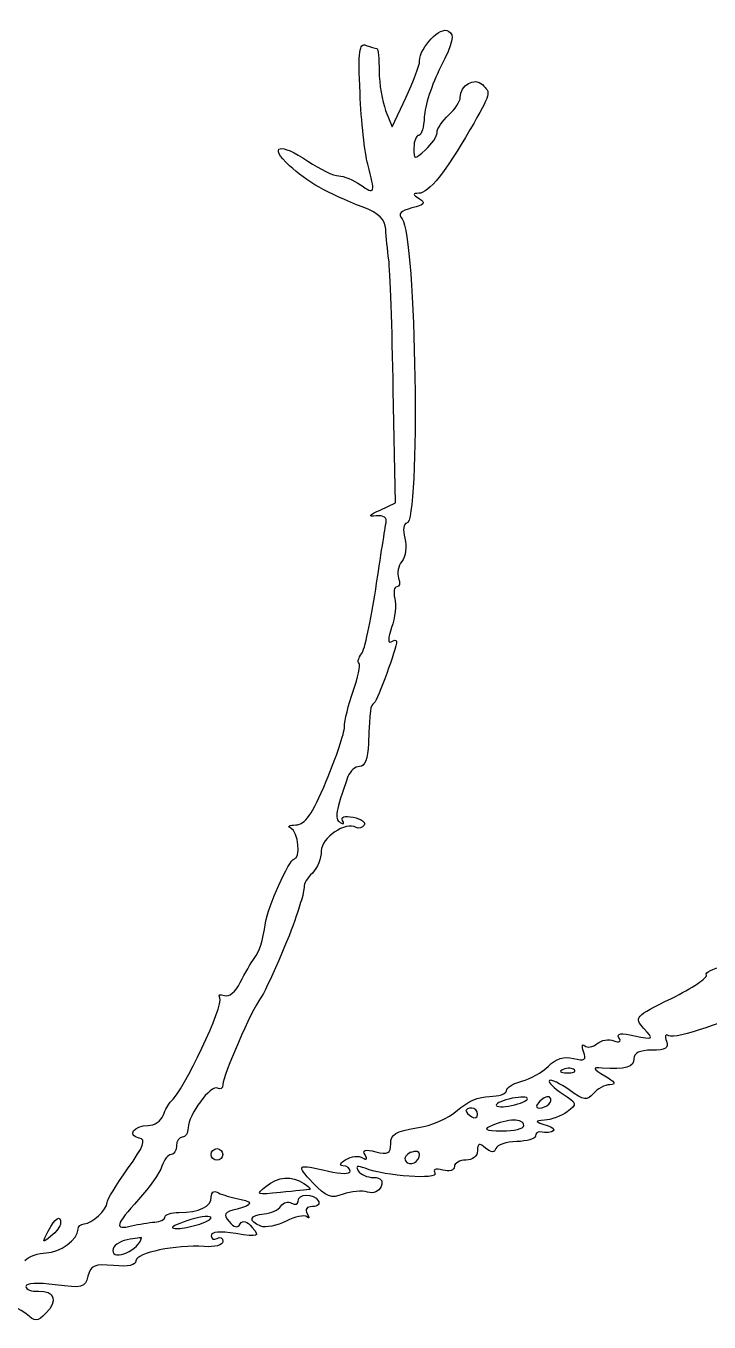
# Model space of a CAD drawing. Extents: x 164 to 448, y 306 to 448.
# Drawn here: x 325.1 to 345.51, y 333.72 to 372.45 of the extents above; entities that cross this region are included whole.
import ezdxf

# ---------------------------------------------------------------- set-up
doc = ezdxf.new("R2010")
doc.units = 0
doc.layers.add('Layer_1', color=7, linetype='CONTINUOUS')

msp = doc.modelspace()

# ---------------------------------------------------------------- linework, layer by layer
at = {"layer": 'Layer_1', "color": 7}
for points in [[(335.848054, 369.930104), (336.041943, 369.442913), (336.451493, 370.308217)], [(338.365587, 369.343531), (338.363291, 369.344636)], [(335.681688, 357.985587), (336.14178, 358.199036), (336.076866, 361.571386)], [(341.15709, 341.268605), (341.15709, 341.267754)], [(339.533121, 340.383175), (339.533121, 340.383458)], [(340.460164, 340.315824), (340.459767, 340.315994)], [(336.604535, 338.789225), (336.60462, 338.789792)], [(333.575546, 337.680539), (333.575405, 337.680255)], [(333.662003, 337.170076), (333.661578, 337.169169)], [(330.027591, 336.777846), (330.027534, 336.778044)], [(325.845723, 336.281981), (325.846091, 336.281839)], [(328.123729, 336.173953), (328.123757, 336.173414)]]:
    msp.add_lwpolyline(points, dxfattribs=at)
for points in [[(338.420721, 340.111276)], [(339.67542, 339.753231)], [(330.806523, 338.553609)]]:
    msp.add_lwpolyline(points, close=True, dxfattribs=at)
for points in [[(336.863225, 371.405792), (336.868894, 371.822769), (337.479024, 372.453931), (337.729294, 372.299216)], [(337.729294, 372.299216), (337.91383, 372.185263), (337.865074, 371.967307), (337.488917, 371.223978)], [(335.081395, 370.445924), (335.027254, 371.710573), (335.058718, 371.952283), (335.262529, 371.87365)], [(335.262529, 371.87365), (335.398309, 371.821209), (335.541742, 371.779257), (335.581597, 371.779257)], [(335.581597, 371.779257), (335.621282, 371.779257), (335.654164, 371.472775), (335.654164, 371.098261)], [(336.451493, 370.308217), (336.676847, 370.784126), (336.861978, 371.278035), (336.863225, 371.405792)], [(337.488917, 371.223978), (337.229546, 370.711219), (337.010145, 370.042356), (337.001443, 369.737546)], [(335.654164, 371.098261), (335.654164, 370.72372), (335.741187, 370.198063), (335.848054, 369.930104)], [(338.07702, 370.314), (338.07702, 370.680463), (338.50783, 370.933172), (338.73874, 370.70229)], [(335.312986, 368.317871), (335.221427, 368.651055), (335.117395, 369.608627), (335.081395, 370.445924)], [(338.73874, 370.70229), (338.999811, 370.441219), (339.009449, 370.476652), (338.365587, 369.343531)], [(337.730854, 369.789137), (337.921058, 369.961483), (338.07702, 370.197609), (338.07702, 370.314)], [(337.001443, 369.737546), (336.992939, 369.432765), (336.919805, 369.183317), (336.839017, 369.183317)], [(337.384715, 369.27), (337.384715, 369.383386), (337.540337, 369.616932), (337.730854, 369.789137)], [(336.839017, 369.183317), (336.75823, 369.183317), (336.692466, 369.015222), (336.692466, 368.810362)], [(338.363291, 369.344636), (337.660809, 368.108164), (337.134529, 367.454778), (336.838365, 367.451433)], [(337.038576, 368.750835), (337.228781, 368.923181), (337.384715, 369.156728), (337.384715, 369.27)], [(332.97188, 368.277194), (332.320224, 368.881398), (332.698337, 368.976983), (333.522992, 368.416375)], [(336.692466, 368.810362), (336.692466, 368.448435), (336.703805, 368.446677), (337.038576, 368.750835)], [(333.522992, 368.416375), (333.882709, 368.172028), (334.297304, 367.971987), (334.444365, 367.971987)], [(335.178227, 367.032274), (334.098709, 367.454381), (333.486879, 367.799641), (332.97188, 368.277194)], [(335.096419, 367.702413), (335.528249, 367.400041), (335.548743, 367.45835), (335.312986, 368.317871)], [(334.444365, 367.971987), (334.591483, 367.971987), (334.884898, 367.850665), (335.096419, 367.702413)], [(336.855373, 367.290425), (337.051814, 367.166268), (337.003625, 367.106173), (336.634271, 367.01348)], [(336.838365, 367.451433), (336.651846, 367.450186), (336.655247, 367.415717), (336.855373, 367.290425)], [(335.849528, 366.380334), (335.83252, 366.670772), (335.651386, 366.847172), (335.178227, 367.032274)], [(336.634271, 367.01348), (336.289209, 366.926457), (336.209641, 366.838583), (336.337512, 366.684548)], [(336.337512, 366.684548), (336.761915, 366.173121), (336.890665, 357.589984), (336.473858, 357.589984)], [(335.941937, 365.462957), (335.903953, 365.748435), (335.862, 366.161272), (335.849528, 366.380334)], [(336.076866, 361.571386), (336.041433, 363.426208), (335.980488, 365.177395), (335.941937, 365.462957)], [(335.567735, 357.810406), (335.3112, 357.78206), (335.340964, 357.827414), (335.681688, 357.985587)], [(335.550246, 355.623959), (335.693395, 356.582268), (335.833994, 357.474841), (335.862312, 357.607446)], [(335.862312, 357.607446), (335.894343, 357.759099), (335.784926, 357.834501), (335.567735, 357.810406)], [(336.473858, 357.589984), (336.381165, 357.589984), (336.357354, 357.390709), (336.42085, 357.140778)], [(336.42085, 357.140778), (336.484913, 356.886227), (336.446362, 356.587172), (336.333827, 356.45074)], [(336.333827, 356.45074), (336.223843, 356.318079), (336.179055, 356.092101), (336.234331, 355.948072)], [(335.12743, 353.685912), (335.216721, 353.793345), (335.406926, 354.66565), (335.550246, 355.623959)], [(336.183591, 355.686151), (336.100252, 355.686151), (336.072189, 355.53308), (336.121512, 355.345342)], [(336.234331, 355.948072), (336.289323, 355.804072), (336.266362, 355.686151), (336.183591, 355.686151)], [(336.121512, 355.345342), (336.170551, 355.157972), (336.127181, 354.765912), (336.025701, 354.474085)], [(336.025701, 354.474085), (335.91685, 354.162132), (335.908913, 353.985902), (336.008693, 354.04628)], [(336.008693, 354.04628), (336.099969, 354.102973), (336.174803, 354.108643), (336.174803, 354.057619)], [(335.052028, 353.403581), (335.004123, 353.451487), (335.037855, 353.578479), (335.12743, 353.685912)], [(336.174803, 354.057619), (336.174803, 353.858343), (335.607789, 352.305128), (335.50543, 352.224255)], [(334.877698, 352.57578), (335.021414, 352.983317), (335.099934, 353.355817), (335.052028, 353.403581)], [(334.616343, 351.506466), (334.616343, 351.687033), (334.733981, 352.168214), (334.877698, 352.57578)], [(335.50543, 352.224255), (335.386091, 352.129861), (335.373902, 352.043405), (335.335351, 351.012841)], [(334.073225, 349.884255), (334.371969, 350.595921), (334.616343, 351.325928), (334.616343, 351.506466)], [(335.335351, 351.012841), (335.318343, 350.551304), (335.229619, 350.320677), (335.070028, 350.320677)], [(335.070028, 350.320677), (334.938501, 350.320677), (334.781858, 350.184331), (334.722302, 350.017852)], [(333.164665, 348.576576), (333.451077, 348.587915), (333.647433, 348.869792), (334.073225, 349.884255)], [(334.722302, 350.017852), (334.348894, 348.973852), (334.311676, 348.758561), (334.486176, 348.650787)], [(334.964069, 348.502252), (334.65875, 348.690756), (333.924661, 348.191546), (333.924661, 347.795263)], [(334.486176, 348.650787), (334.587657, 348.587858), (334.622239, 348.615071), (334.562428, 348.711165)], [(334.562428, 348.711165), (334.496665, 348.817748), (334.620255, 348.854031), (334.879795, 348.804709)], [(334.879795, 348.804709), (335.113654, 348.760205), (335.261792, 348.653055), (335.208699, 348.567165)], [(333.015846, 348.475663), (332.896791, 348.523569), (332.964255, 348.569206), (333.164665, 348.576576)], [(333.102019, 347.551285), (333.322554, 347.552561), (333.244885, 348.383112), (333.015846, 348.475663)], [(335.208699, 348.567165), (335.155691, 348.480992), (335.045424, 348.452362), (334.964069, 348.502252)], [(332.256501, 345.648331), (332.326517, 346.107317), (332.96777, 347.550633), (333.102019, 347.551285)], [(333.924661, 347.795263), (333.924661, 347.579546), (333.805039, 347.283128), (333.659055, 347.137002)], [(333.659055, 347.137002), (333.512787, 346.991017), (333.400252, 346.810025), (333.408189, 346.735304)], [(333.408189, 346.735304), (333.416693, 346.660753), (333.371055, 346.443562), (333.307843, 346.253272)], [(333.307843, 346.253272), (333.244913, 346.063068), (333.18085, 345.868243), (333.166394, 345.820535)], [(331.919065, 344.584176), (332.083757, 344.807263), (332.169364, 345.076526), (332.256501, 345.648331)], [(333.166394, 345.820535), (333.017858, 345.323934), (332.265969, 343.598683), (332.110403, 343.397764)], [(331.504753, 343.868513), (331.637698, 344.133553), (331.824076, 344.455625), (331.919065, 344.584176)], [(344.390315, 343.390224), (345.012406, 343.696535), (345.482079, 344.010954), (345.433833, 344.089077)], [(345.433833, 344.089077), (345.385928, 344.167313), (345.620353, 344.2824), (345.955124, 344.345329)], [(331.026973, 343.477162), (331.167288, 343.42302), (331.361121, 343.581761), (331.504753, 343.868513)], [(329.411594, 340.284104), (329.822107, 340.642318), (331.025811, 343.18783), (330.889209, 343.408847)], [(330.889209, 343.408847), (330.835068, 343.496721), (330.897713, 343.527335), (331.026973, 343.477162)], [(332.110403, 343.397764), (331.846781, 343.057436), (330.982498, 341.076728), (330.982498, 340.813332)], [(343.565575, 342.491159), (343.266151, 342.82542), (343.285228, 342.846255), (344.390315, 343.390224)], [(343.288063, 342.275726), (343.860463, 342.151569), (343.866047, 342.156104), (343.565575, 342.491159)], [(345.412091, 342.514743), (344.900409, 342.323121), (344.40378, 342.214866), (344.30845, 342.273515)], [(346.475764, 342.742649), (346.402063, 342.808413), (345.923773, 342.706365), (345.412091, 342.514743)], [(342.166961, 342.0396), (342.293386, 342.144482), (342.518854, 342.183883), (342.667729, 342.126624)], [(342.667729, 342.126624), (342.837808, 342.06086), (342.895068, 342.092891), (342.821083, 342.212797)], [(342.821083, 342.212797), (342.739446, 342.344608), (342.881461, 342.363883), (343.288063, 342.275726)], [(344.238435, 342.11194), (344.318088, 341.905011), (344.218592, 341.843499), (343.80377, 341.843499)], [(344.30845, 342.273515), (344.20782, 342.335877), (344.178624, 342.267846), (344.238435, 342.11194)], [(340.710831, 341.366372), (340.939587, 341.595128), (341.178576, 341.669339), (341.459887, 341.598813)], [(341.459887, 341.598813), (341.800696, 341.513773), (341.853789, 341.548072), (341.76342, 341.800072)], [(341.76342, 341.800072), (341.703043, 341.968167), (341.717216, 342.047537), (341.795452, 341.976671)], [(341.795452, 341.976671), (341.873405, 341.905521), (342.040365, 341.933868), (342.166961, 342.0396)], [(343.80377, 341.843499), (343.441219, 341.843499), (343.266038, 341.759027), (343.266038, 341.583846)], [(339.917074, 340.91538), (340.168791, 340.978309), (340.525956, 341.181553), (340.710831, 341.366372)], [(341.488743, 341.254431), (341.4312, 341.312258), (341.282098, 341.318494), (341.15709, 341.268605)], [(342.314249, 341.308318), (342.014967, 341.328161), (342.026674, 341.29698), (342.400422, 341.074743)], [(343.266038, 341.583846), (343.266038, 341.330995), (343.019991, 341.259647), (342.314249, 341.308318)], [(339.459364, 340.630781), (339.459364, 340.724041), (339.665443, 340.85245), (339.917074, 340.91538)], [(340.741134, 340.933861), (340.69578, 340.888507), (340.869827, 340.713893), (341.127213, 340.545175)], [(341.332724, 340.652948), (341.052378, 340.852791), (340.786148, 340.979046), (340.741134, 340.933861)], [(341.15709, 341.267754), (341.019043, 341.212762), (341.059861, 341.171376), (341.261688, 341.163156)], [(341.261688, 341.163156), (341.444239, 341.154652), (341.546287, 341.196888), (341.488743, 341.254431)], [(342.400422, 341.074743), (342.701972, 340.89531), (342.747694, 340.815373), (342.551509, 340.811121)], [(330.822624, 340.707033), (330.6276, 340.827506), (329.944082, 339.904148), (329.944082, 339.520365)], [(330.982498, 340.813332), (330.982498, 340.700513), (330.910781, 340.652891), (330.822624, 340.707033)], [(338.949099, 340.460986), (339.229729, 340.460986), (339.459364, 340.537238), (339.459364, 340.630781)], [(341.127213, 340.545175), (341.573868, 340.252583), (341.580501, 340.227723), (341.27263, 340.002567)], [(342.056154, 340.547499), (341.869068, 340.322145), (341.778926, 340.335184), (341.332724, 340.652948)], [(342.551509, 340.811121), (342.396454, 340.805452), (342.173679, 340.689231), (342.056154, 340.547499)], [(329.200696, 339.894737), (329.261924, 340.061414), (329.357169, 340.236539), (329.411594, 340.284104)], [(337.992435, 340.047269), (338.253222, 340.289065), (338.650866, 340.460986), (338.949099, 340.460986)], [(339.533121, 340.383458), (339.27942, 340.319395), (339.110901, 340.228687), (339.158466, 340.181065)], [(339.158466, 340.181065), (339.206372, 340.133159), (339.452476, 340.146482), (339.70612, 340.210261)], [(340.080746, 340.412372), (340.032841, 340.460277), (339.786709, 340.446954), (339.533121, 340.383175)], [(339.70612, 340.210261), (339.95982, 340.274324), (340.128369, 340.365033), (340.080746, 340.412372)], [(340.459767, 340.315994), (340.335609, 340.191836), (340.325405, 340.111049), (340.434255, 340.111049)], [(340.434255, 340.111049), (340.665279, 340.111049), (340.869883, 340.31571), (340.7544, 340.431194)], [(340.7544, 340.431194), (340.705361, 340.480233), (340.572699, 340.428926), (340.460164, 340.315824)], [(328.74772, 339.59194), (328.935373, 339.59194), (329.139269, 339.728287), (329.200696, 339.894737)], [(336.77212, 339.517559), (337.221751, 339.585024), (337.733065, 339.806976), (337.992435, 340.047269)], [(338.420721, 340.111276), (338.325761, 340.111276), (338.247524, 340.076693), (338.247524, 340.035024)], [(338.247524, 340.035024), (338.247524, 339.993354), (338.325761, 339.910583), (338.420721, 339.851622)], [(338.593918, 339.927874), (338.593918, 340.028787), (338.515682, 340.111276), (338.420721, 340.111276)], [(338.420721, 339.851622), (338.515682, 339.792945), (338.593918, 339.82611), (338.593918, 339.927874)], [(339.67542, 339.753231), (339.508743, 339.744728), (339.216803, 339.674145), (339.026428, 339.592224)], [(339.978217, 339.592224), (339.978217, 339.687184), (339.841871, 339.760035), (339.67542, 339.753231)], [(340.593676, 339.749433), (340.286542, 339.732425), (340.297087, 339.71315), (340.669928, 339.593811)], [(341.27263, 340.002567), (341.095181, 339.873024), (340.789635, 339.758787), (340.593676, 339.749433)], [(328.480696, 339.215698), (328.110576, 339.29195), (328.32309, 339.59194), (328.74772, 339.59194)], [(329.944082, 339.520365), (329.944082, 339.368428), (329.865846, 339.244271), (329.770885, 339.244271)], [(335.998176, 339.047235), (335.998176, 339.334072), (336.145294, 339.423562), (336.77212, 339.517559)], [(339.026428, 339.592224), (338.748633, 339.472602), (338.808728, 339.440854), (339.329254, 339.431216)], [(339.329254, 339.431216), (339.686249, 339.422712), (339.978217, 339.49698), (339.978217, 339.592224)], [(340.453644, 339.400205), (340.382494, 339.411543), (340.324101, 339.35485), (340.324101, 339.274063)], [(340.669928, 339.593811), (341.035512, 339.477024), (340.875723, 339.333591), (340.453644, 339.400205)], [(328.136683, 338.294608), (328.624753, 338.979855), (328.696129, 339.17108), (328.480696, 339.215698)], [(329.597688, 338.984617), (329.597688, 338.842035), (329.524838, 338.724964), (329.436113, 338.724964)], [(329.770885, 339.244271), (329.675924, 339.244271), (329.597688, 339.127767), (329.597688, 338.984617)], [(335.551011, 338.805439), (335.922831, 338.71218), (335.998176, 338.752715), (335.998176, 339.047235)], [(338.836309, 338.916047), (338.64497, 339.074787), (338.593663, 339.058063), (338.593663, 338.836961)], [(339.765165, 339.111354), (339.457776, 339.10285), (339.1776, 339.009874), (339.142706, 338.904709)], [(340.324101, 339.274063), (340.324101, 339.192992), (340.072668, 339.120142), (339.765165, 339.111354)], [(329.436113, 338.724964), (329.347389, 338.724964), (329.224365, 338.566791), (329.16342, 338.37412)], [(330.633326, 338.726806), (330.633326, 338.821767), (330.711562, 338.900003), (330.806523, 338.900003)], [(330.806523, 338.553609), (330.711562, 338.553609), (330.633326, 338.631562), (330.633326, 338.726806)], [(330.806523, 338.900003), (330.901483, 338.900003), (330.97972, 338.82205), (330.97972, 338.726806)], [(330.97972, 338.726806), (330.97972, 338.631846), (330.901483, 338.553609), (330.806523, 338.553609)], [(334.570025, 338.38988), (334.450403, 338.39212), (334.490372, 338.474353), (334.657899, 338.572431)], [(334.657899, 338.572431), (334.825427, 338.669943), (335.051433, 338.694605), (335.160539, 338.626573)], [(335.231688, 338.711046), (335.139562, 338.860148), (335.226019, 338.88651), (335.551011, 338.805439)], [(335.160539, 338.626573), (335.285263, 338.549187), (335.311625, 338.580369), (335.231688, 338.711046)], [(336.60462, 338.789792), (336.462321, 338.73565), (336.389754, 338.619713), (336.443329, 338.53269)], [(336.443329, 338.53269), (336.555581, 338.351272), (336.863055, 338.496973), (336.863055, 338.731398)], [(336.863055, 338.731398), (336.863055, 338.818422), (336.746551, 338.844217), (336.604535, 338.789225)], [(338.593663, 338.836961), (338.593663, 338.671701), (338.451364, 338.556047), (338.247524, 338.556047)], [(339.142706, 338.904709), (339.097351, 338.768362), (339.009761, 338.77148), (338.836309, 338.916047)], [(327.520772, 337.287175), (327.520772, 337.365128), (327.798, 337.819011), (328.136683, 338.294608)], [(329.16342, 338.37412), (329.102192, 338.180797), (328.785761, 337.733348), (328.460343, 337.379074)], [(333.675213, 337.879247), (333.156161, 338.429225), (333.179575, 338.4468), (334.137402, 338.224337)], [(334.137402, 338.224337), (334.515997, 338.136463), (334.786309, 338.138164), (334.786309, 338.230006)], [(334.786309, 338.230006), (334.786309, 338.315046), (334.688797, 338.387329), (334.570025, 338.38988)], [(335.233928, 338.311701), (335.00177, 338.402976), (334.940173, 338.380866), (335.027849, 338.239701)], [(335.027849, 338.239701), (335.097014, 338.128299), (335.301676, 338.037024), (335.483433, 338.037024)], [(337.322353, 338.166567), (337.446794, 337.965307), (335.829061, 338.077276), (335.233928, 338.311701)], [(337.555077, 338.259827), (337.337093, 338.31652), (337.250835, 338.282504), (337.322353, 338.166567)], [(337.901386, 338.362441), (337.901386, 338.254441), (337.748882, 338.209087), (337.555077, 338.259827)], [(338.247524, 338.556047), (338.05732, 338.556047), (337.901386, 338.469024), (337.901386, 338.362441)], [(332.267301, 337.772665), (332.652501, 338.072995), (333.029424, 338.102447), (333.40235, 337.861672)], [(333.40235, 337.861672), (333.544932, 337.769546), (333.622885, 337.687909), (333.575546, 337.680539)], [(334.578047, 337.537559), (334.218217, 337.400929), (334.076031, 337.455071), (333.675213, 337.879247)], [(335.483433, 338.037024), (335.708787, 338.037024), (335.781638, 337.952551), (335.712189, 337.772268)], [(329.670085, 336.994554), (330.274035, 336.994554), (330.636076, 337.167468), (330.636076, 337.455921)], [(330.636076, 337.455921), (330.636076, 337.594252), (330.713461, 337.659165), (330.808422, 337.600772)], [(330.808422, 337.600772), (330.902816, 337.542094), (331.147361, 337.462157), (331.351002, 337.423039)], [(331.351002, 337.423039), (331.900696, 337.317307), (331.916939, 337.222913), (331.407694, 337.095014)], [(332.710101, 337.58898), (331.98857, 337.51698), (331.956057, 337.530302), (332.267301, 337.772665)], [(333.575405, 337.680255), (333.527499, 337.671751), (333.138444, 337.631216), (332.710101, 337.58898)], [(333.229521, 337.331934), (333.229521, 337.564375), (333.693014, 337.572312), (333.8352, 337.343272)], [(335.307855, 337.60389), (335.141178, 337.656898), (334.812926, 337.626567), (334.578047, 337.537559)], [(335.712189, 337.772268), (335.651811, 337.614094), (335.488819, 337.546346), (335.307855, 337.60389)], [(326.84091, 336.650031), (327.059745, 336.650031), (327.520772, 337.082287), (327.520772, 337.287175)], [(328.460343, 337.379074), (327.767017, 336.624123), (327.724639, 336.460507), (328.256532, 336.589767)], [(331.407694, 337.095014), (331.024876, 336.99892), (330.986466, 336.938542), (331.167883, 336.719934)], [(332.2188, 336.950674), (332.424312, 336.967682), (332.649383, 337.07058), (332.718605, 337.182831)], [(332.718605, 337.182831), (332.78777, 337.295083), (332.931487, 337.333068), (333.037049, 337.267871)], [(333.037049, 337.267871), (333.142781, 337.202107), (333.229521, 337.231304), (333.229521, 337.331934)], [(333.661578, 337.169169), (333.48668, 337.169169), (333.428287, 337.088381), (333.506239, 336.952885)], [(333.8352, 337.343272), (333.893877, 337.248312), (333.818192, 337.170076), (333.662003, 337.170076)], [(325.765304, 336.433776), (325.979887, 336.836438), (326.133609, 336.935622), (326.133609, 336.67132)], [(326.133609, 336.67132), (326.133609, 336.587981), (326.004066, 336.412517), (325.845723, 336.281981)], [(326.655524, 336.489307), (326.655524, 336.578031), (326.738863, 336.650031), (326.84091, 336.650031)], [(328.256532, 336.589767), (328.470548, 336.642208), (328.782189, 336.692948), (328.948809, 336.703436)], [(328.948809, 336.703436), (329.115487, 336.714775), (329.251606, 336.783373), (329.251606, 336.858491)], [(329.251606, 336.858491), (329.251606, 336.933043), (329.44011, 336.994554), (329.670085, 336.994554)], [(330.027534, 336.778044), (329.694435, 336.675713), (329.448444, 336.565729), (329.480759, 336.533414)], [(329.480759, 336.533414), (329.589326, 336.424847), (330.633128, 336.691871), (330.633128, 336.828586)], [(330.633128, 336.828586), (330.633128, 336.903137), (330.360435, 336.880176), (330.027591, 336.777846)], [(331.167883, 336.719934), (331.315002, 336.542485), (331.421584, 336.519808), (331.501323, 336.648784)], [(331.501323, 336.648784), (331.579559, 336.774926), (331.699748, 336.739776), (331.862769, 336.542202)], [(332.115619, 336.583247), (331.729257, 336.731783), (331.781556, 336.917735), (332.2188, 336.950674)], [(332.872413, 336.730932), (332.604822, 336.592602), (332.264409, 336.526271), (332.115619, 336.583247)], [(333.494901, 336.859625), (333.42035, 336.92709), (333.139861, 336.870964), (332.872413, 336.730932)], [(333.506239, 336.952885), (333.574554, 336.83383), (333.569169, 336.791594), (333.494901, 336.859625)], [(325.846091, 336.281839), (325.58502, 336.066406), (325.577367, 336.08058), (325.765304, 336.433776)], [(325.703679, 335.784671), (326.112038, 335.784671), (326.655524, 336.18702), (326.655524, 336.489307)], [(328.553745, 336.236882), (328.555049, 336.24822), (328.361839, 336.219874), (328.123729, 336.173953)], [(331.371553, 336.363052), (330.891392, 336.439304), (330.636076, 336.415493), (330.636076, 336.294737)], [(330.636076, 336.294737), (330.636076, 336.19269), (330.714312, 336.15754), (330.809272, 336.216501)], [(330.809272, 336.216501), (330.904233, 336.275178), (330.982469, 336.233509), (330.982469, 336.127209)], [(331.862769, 336.542202), (332.088406, 336.268375), (332.051556, 336.254939), (331.371553, 336.363052)], [(327.691162, 335.856728), (327.691162, 335.522693), (328.504847, 335.882239), (328.553745, 336.236882)], [(328.123757, 336.173414), (327.885647, 336.12806), (327.691162, 335.985477), (327.691162, 335.856728)], [(330.420047, 335.972721), (329.588674, 336.035083), (328.386643, 335.783934), (328.386643, 335.547808)], [(330.982469, 336.127209), (330.982469, 336.012406), (330.749178, 335.94806), (330.420047, 335.972721)], [(325.067074, 335.559317), (325.192932, 335.683191), (325.479345, 335.784671), (325.703679, 335.784671)], [(328.386643, 335.547808), (328.386643, 335.413446), (328.155052, 335.364123), (327.718687, 335.405792)], [(326.95149, 335.089644), (326.860498, 334.740104), (326.782261, 334.719468), (325.975323, 334.830274)], [(327.718687, 335.405792), (327.149178, 335.459934), (327.036189, 335.414296), (326.95149, 335.089644)], [(325.975323, 334.830274), (325.444847, 334.903124), (325.098539, 334.885266), (325.098539, 334.784069)], [(325.098539, 334.784069), (325.098539, 334.69251), (325.266917, 334.626746), (325.472542, 334.638085)], [(325.472542, 334.638085), (325.953581, 334.663597), (326.059228, 334.346343), (325.691376, 333.978491)], [(325.108205, 333.958649), (324.94578, 334.105483), (324.610271, 334.24268), (324.362523, 334.263175)], [(325.691376, 333.978491), (325.431156, 333.718271), (325.374917, 333.71657), (325.108205, 333.958649)]]:
    msp.add_open_spline(points, degree=3, dxfattribs=at)

doc.saveas('drawing.dxf')
